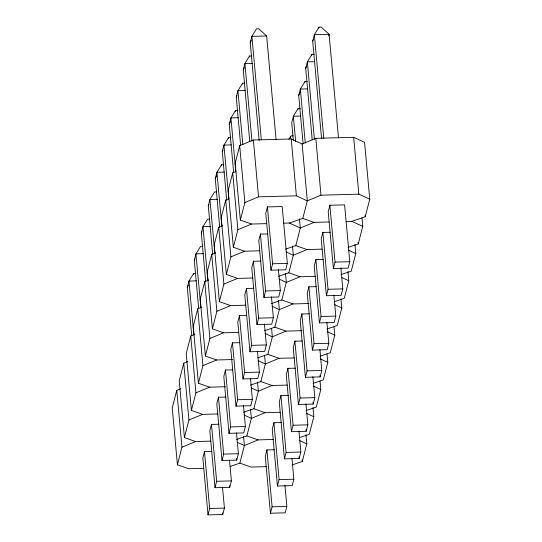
<?xml version="1.0" encoding="UTF-8"?>
<svg xmlns="http://www.w3.org/2000/svg" width="542" height="542" viewBox="0 0 542 542"><rect width="100%" height="100%" fill="white"/><g stroke="black" fill="none" stroke-linecap="round" stroke-linejoin="round"><path stroke-width="0.81" d="M191.685 335.484L187.315 287.47L188.968 281.047L193.596 273.527L195.858 273.466M198.677 308.296L194.307 260.282L195.96 253.859L200.587 246.339L202.85 246.278M205.743 281.948L201.299 233.094L202.952 226.671L207.579 219.151L209.842 219.09M212.735 254.76L208.291 205.906L209.944 199.483L214.571 191.963L216.834 191.902M219.727 227.572L215.282 178.718L216.935 172.295L221.563 164.775L223.826 164.714M226.719 200.384L222.274 151.53L223.927 145.107L228.555 137.58L230.817 137.526M233.636 172.349L229.266 124.335L230.919 117.912L235.546 110.392L237.809 110.331M240.628 145.161L236.258 97.147L237.911 90.724L242.538 83.204L244.801 83.143M249.767 141.557L243.25 69.959L244.903 63.536L249.53 56.016L251.793 55.955M259.137 140.48L250.241 42.771L251.894 36.348L256.522 28.828L258.785 28.767L266.644 35.955L276.074 139.558M193.338 274.509L193.596 273.527M221.312 165.757L221.563 164.775M228.304 138.569L228.555 137.58M235.296 111.381L235.546 110.392M242.288 84.193L242.538 83.204M249.279 56.998L249.53 56.016M180.561 388.79L176.76 390.369L172.248 407.923L177.424 464.779L188.616 468.735L203.758 468.329M187.552 361.602L183.752 363.181L179.239 380.735L184.415 437.59L195.608 441.547L210.75 441.141M194.544 334.414L190.75 335.993L186.231 353.547L191.407 410.402L202.6 414.359L217.742 413.952M201.536 307.226L197.742 308.805L193.223 326.359L198.399 383.214L209.591 387.171L225.574 386.744M208.528 280.038L204.734 281.61L200.215 299.17L205.391 356.026L216.583 359.976L232.565 359.549M215.52 252.843L211.726 254.422L207.207 271.982L212.383 328.838L223.575 332.788L238.717 332.388M222.511 225.655L218.717 227.233L214.198 244.788L219.375 301.65L230.567 305.6L245.709 305.193M228.744 198.785L225.709 200.045L221.19 217.599L226.366 274.455L237.559 278.412L252.701 278.005M235.736 171.597L232.701 172.857L228.182 190.411L233.358 247.267L244.55 251.224L259.693 250.817M345.952 221.515L351.846 221.36L365.24 216.746L369.752 199.192L364.576 142.336L353.662 137.309L315.803 138.318L302.138 144.003L291.217 138.976L253.358 139.985L239.693 145.669L235.181 163.223L240.35 220.079L251.542 224.036L266.684 223.629M177.424 464.779L181.936 447.225L176.76 390.369M184.415 437.59L188.928 420.036L183.752 363.181M191.407 410.402L195.919 392.848L190.75 335.993M198.399 383.214L202.911 365.66L197.742 308.805M205.391 356.026L209.903 338.472L204.734 281.61M212.383 328.838L216.895 311.284L211.726 254.422M219.375 301.65L223.887 284.089L218.717 227.233M226.366 274.455L230.885 256.901L225.709 200.045M233.358 247.267L237.877 229.713L232.701 172.857M240.35 220.079L244.869 202.525L239.693 145.669M204.544 451.398L202.837 458.044L208.013 514.9L222.762 514.507L224.415 508.084L222.511 487.183M211.543 424.21L209.829 430.856L215.005 487.712L229.754 487.319L231.407 480.896L229.503 459.989M218.534 397.015L216.82 403.668L221.996 460.524L236.746 460.131L238.399 453.708L236.495 432.801M225.526 369.827L223.812 376.473L228.988 433.336L243.737 432.943L245.391 426.52L243.487 405.612M232.518 342.639L230.804 349.285L235.98 406.148L250.729 405.748L252.382 399.325L250.479 378.424M239.51 315.451L237.796 322.097L242.972 378.953L257.721 378.56L259.374 372.137L257.47 351.236M246.502 288.263L244.788 294.909L249.964 351.765L264.713 351.372L266.366 344.949L264.462 324.048M253.493 261.075L251.786 267.721L256.955 324.577L271.705 324.184L273.358 317.761L271.454 296.86M260.485 233.887L258.778 240.533L263.947 297.389L278.696 296.996L280.349 290.573L278.446 269.672M267.477 206.698L265.77 213.345L270.939 270.201L285.695 269.808L287.341 263.385L282.172 206.529L267.416 206.922L272.592 263.778L270.939 270.201M303.073 143.495L298.703 95.48L300.356 89.057L304.983 81.537L307.246 81.476M312.212 139.89L305.695 68.292L307.348 61.869L311.975 54.349L314.238 54.288M321.582 138.813L312.687 41.104L314.34 34.681L318.967 27.161L321.23 27.1L329.089 34.288L338.52 137.892M297.734 109.714L297.992 108.725L300.254 108.664M304.726 82.526L304.983 81.537M311.725 55.331L311.975 54.349M318.716 28.143L318.967 27.161M328.676 35.894L329.089 34.288L314.34 34.681L323.77 138.291M208.013 514.9L209.666 508.477L204.49 451.622L211.868 451.425M215.005 487.712L216.658 481.289L211.482 424.433L218.86 424.237M221.996 460.524L223.65 454.101L218.473 397.245L225.851 397.049M228.988 433.336L230.641 426.913L225.465 370.05L232.843 369.854M235.98 406.148L237.633 399.725L232.457 342.862L239.835 342.666M242.972 378.953L244.625 372.53L239.449 315.674L246.827 315.478M249.964 351.765L251.617 345.342L246.441 288.486L253.819 288.29M256.955 324.577L258.609 318.154L253.432 261.298L260.81 261.102M263.947 297.389L265.6 290.966L260.424 234.11L267.802 233.914M230.411 466.371L239.862 463.112L244.381 445.558L243.541 436.364M236.617 439.447L246.861 435.924L251.373 418.37L250.533 409.169M243.609 412.259L253.852 408.736L258.365 391.182L257.525 381.981M250.6 385.071L260.844 381.548L265.356 363.994L264.598 355.633M257.592 357.883L267.836 354.36L272.348 336.806L271.589 328.438M264.584 330.695L274.828 327.172L279.34 309.618L278.507 300.417M271.576 303.506L281.82 299.983L286.332 282.423L285.498 273.229M278.568 276.318L288.811 272.789L293.324 255.235L292.49 246.041M285.559 249.13L295.803 245.601L300.315 228.047L299.482 218.853M283.513 223.182L289.401 223.026L302.795 218.412L307.307 200.858L302.138 144.003M266.989 449.731L265.282 456.378L270.458 513.233L285.207 512.84L286.86 506.418L284.957 485.51M273.981 422.536L272.274 429.189L277.45 486.045L292.199 485.652L293.852 479.23L291.948 458.322M280.973 395.348L279.265 401.995L284.442 458.857L299.191 458.464L300.844 452.042L298.94 431.134M287.965 368.16L286.257 374.807L291.433 431.669L306.183 431.269L307.836 424.847L305.932 403.946M294.956 340.972L293.249 347.618L298.425 404.474L313.174 404.081L314.827 397.659L312.924 376.758M301.948 313.784L300.241 320.43L305.417 377.286L320.166 376.893L321.819 370.471L319.916 349.57M308.94 286.596L307.233 293.242L312.409 350.098L327.158 349.705L328.811 343.282L326.907 322.382M315.932 259.408L314.224 266.054L319.401 322.91L334.15 322.517L335.803 316.094L333.899 295.194M322.93 232.22L321.216 238.866L326.392 295.722L341.142 295.329L342.795 288.906L340.891 268.005M329.922 205.025L328.208 211.678L333.384 268.534L348.133 268.141L349.786 261.718L344.61 204.862L329.861 205.255L335.037 262.111L333.384 268.534M270.458 513.233L272.104 506.811L266.935 449.955L274.306 449.758M277.45 486.045L279.096 479.623L273.927 422.767L281.298 422.57M284.442 458.857L286.088 452.434L280.919 395.579L288.29 395.375M291.433 431.669L293.087 425.246L287.91 368.384L295.282 368.187M298.425 404.474L300.078 398.052L294.902 341.196L302.273 340.999M305.417 377.286L307.07 370.863L301.894 314.008L309.265 313.811M312.409 350.098L314.062 343.675L308.886 286.82L316.257 286.623M319.401 322.91L321.054 316.487L315.878 259.632L323.256 259.435M326.392 295.722L328.046 289.299L322.869 232.443L330.247 232.247M292.063 464.975L302.307 461.445L306.819 443.891L305.986 434.698M312.978 407.503L313.818 416.703L309.299 434.257L299.848 437.509M320.044 381.155L320.81 389.515L316.291 407.069L306.054 410.592M327.036 353.967L327.802 362.327L323.283 379.881L313.046 383.404M334.028 326.772L334.793 335.139L330.274 352.693L320.037 356.216M340.945 298.75L341.785 307.944L337.266 325.505L327.029 329.028M347.937 271.562L348.777 280.756L344.258 298.317L334.021 301.84M354.929 244.374L355.769 253.568L351.25 271.122L341.013 274.652M348.005 247.464L358.248 243.934L362.761 226.38L362.002 218.019M250.241 42.771L251.305 40.487M243.25 69.959L244.313 67.675M236.258 97.147L236.969 95.622M229.266 124.335L230.689 121.286M222.274 151.53L222.986 150.005M215.282 178.718L216.698 175.669M208.291 205.906L209.002 204.381M201.299 233.094L202.01 231.57M194.307 260.282L195.018 258.758M187.315 287.47L188.379 285.187M312.687 41.104L313.398 39.58M305.695 68.292L306.406 66.768M298.703 95.48L300.119 92.431M290.038 138.427L290.742 136.902M297.992 108.725L293.364 116.245L291.711 122.668L293.317 140.358M288.893 139.335L291 135.913L293.263 135.852M244.869 202.525L258.534 196.848L296.393 195.838L307.307 200.858L320.979 195.181L358.838 194.165L369.752 199.192M237.877 229.713L251.542 224.036M230.885 256.901L244.55 251.224M329.13 221.963L313.987 222.369L300.315 228.047L289.401 223.026M223.887 284.089L237.559 278.412M322.138 249.151L306.996 249.557L293.324 255.235L286.047 251.888M216.895 311.284L230.567 305.6M315.986 276.318L300.004 276.745L286.332 282.423L279.055 279.076M209.903 338.472L223.575 332.788M308.994 303.506L293.012 303.933L279.34 309.618L272.064 306.264M202.911 365.66L216.583 359.976M302.002 330.695L286.013 331.121L272.348 336.806L265.072 333.452M195.919 392.848L209.591 387.171M294.171 357.91L279.022 358.309L265.356 363.994L258.08 360.64M188.928 420.036L202.6 414.359M287.179 385.098L272.03 385.498L258.365 391.182L251.088 387.835M181.936 447.225L195.608 441.547M280.187 412.286L265.038 412.692L251.373 418.37L244.096 415.023M273.195 439.474L258.046 439.88L244.381 445.558L237.105 442.211M266.644 35.955L251.894 36.348L261.325 139.958M252.281 63.339L244.903 63.536L251.955 141.028M314.719 61.673L307.348 61.869L314.401 139.362M245.289 90.528L237.911 90.724L242.816 144.633M307.727 88.861L300.356 89.057L305.261 142.966M238.297 117.716L230.919 117.912L235.824 171.821M300.735 116.049L293.364 116.245L295.661 141.516M231.305 144.904L223.927 145.107L228.832 199.016M224.307 172.099L216.935 172.295L221.841 226.204M217.315 199.287L209.944 199.483L214.849 253.392M210.323 226.475L202.952 226.671L207.857 280.58M203.331 253.663L195.96 253.859L200.865 307.768M272.592 263.778L287.341 263.385M335.037 262.111L349.786 261.718M196.34 280.851L188.968 281.047L193.873 334.956M265.6 290.966L280.349 290.573M328.046 289.299L342.795 288.906M258.609 318.154L273.358 317.761M321.054 316.487L335.803 316.094M251.617 345.342L266.366 344.949M314.062 343.675L328.811 343.282M244.625 372.53L259.374 372.137M307.07 370.863L321.819 370.471M237.633 399.725L252.382 399.325M300.078 398.052L314.827 397.659M230.641 426.913L245.391 426.52M293.087 425.246L307.836 424.847M223.65 454.101L238.399 453.708M286.088 452.434L300.844 452.042M266.197 466.662L251.054 467.068L239.862 463.112M216.658 481.289L231.407 480.896M279.096 479.623L293.852 479.23M209.666 508.477L224.415 508.084M272.104 506.811L286.86 506.418M302.795 218.412L313.987 222.369M295.803 245.601L306.996 249.557M288.811 272.789L300.004 276.745M281.82 299.983L293.012 303.933M274.828 327.172L286.013 331.121M267.836 354.36L279.022 358.309M260.844 381.548L272.03 385.498M253.852 408.736L265.038 412.692M246.861 435.924L258.046 439.88M351.846 221.36L362.761 226.38M348.492 250.221L355.769 253.568M341.501 277.409L348.777 280.756M334.509 304.597L341.785 307.944M327.517 331.785L334.793 335.139M320.525 358.973L327.802 362.327M313.527 386.161L320.81 389.515M306.535 413.356L313.818 416.703M299.543 440.544L306.819 443.891M365.084 215.072L365.24 216.746M353.662 137.309L358.838 194.165M358.093 242.26L358.248 243.934M315.803 138.318L320.979 195.181M320.017 375.22L320.166 376.893M291.217 138.976L296.393 195.838M313.019 402.415L313.174 404.081M306.027 429.603L306.183 431.269M302.158 459.772L302.307 461.445M299.035 456.791L299.191 458.464M253.358 139.985L258.534 196.848M236.597 458.457L236.746 460.131M229.605 485.646L229.754 487.319M222.613 512.834L222.762 514.507"/></g></svg>
